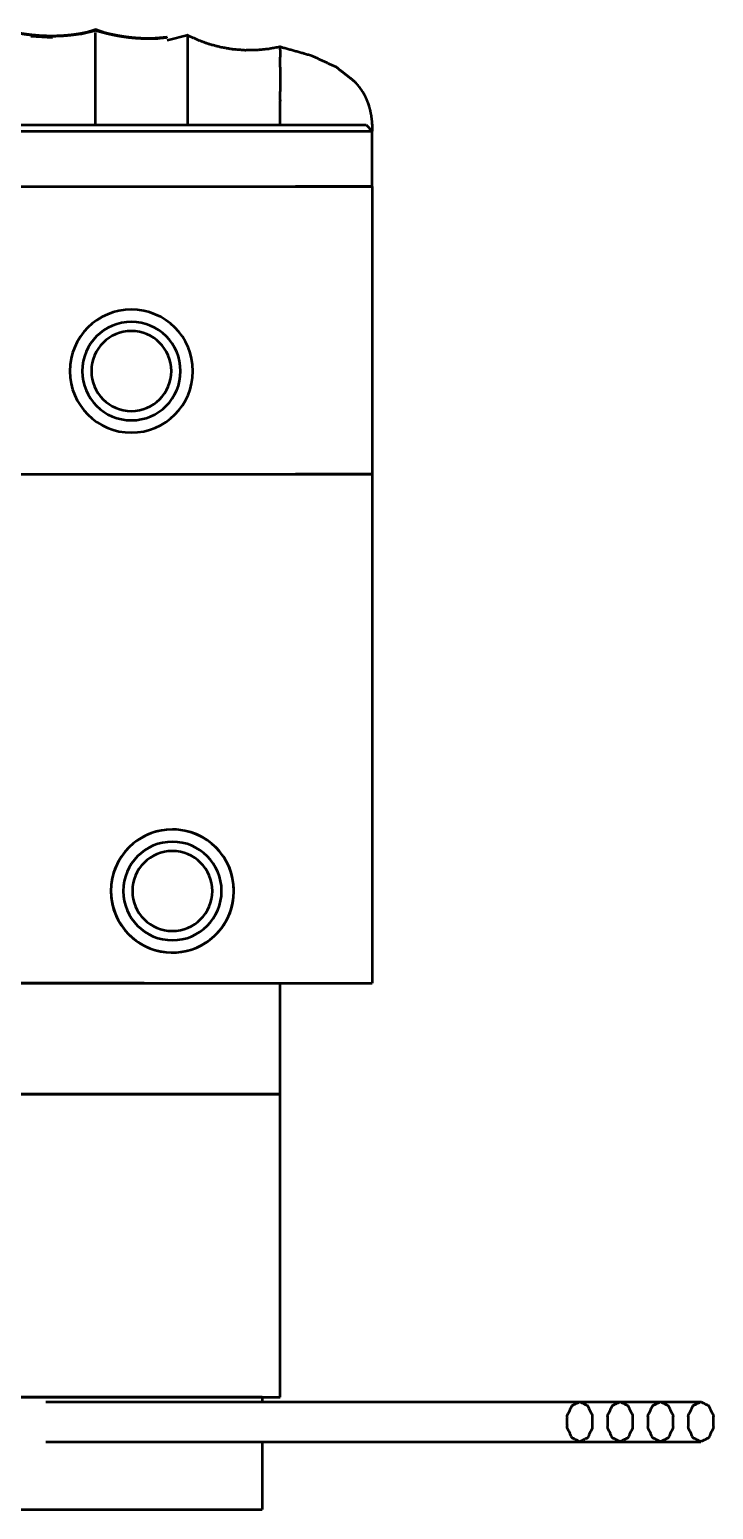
# Paper-space layout 'Layout1' of a CAD drawing. Header units: millimetres. Extents: x 37 to 380, y 30 to 264.
# Drawn here: x 164.83 to 187.06, y 124.45 to 172.55 of the extents above; entities that cross this region are included whole.
import ezdxf

# ---------------------------------------------------------------- set-up
doc = ezdxf.new("R2010")
doc.units = ezdxf.units.MM
doc.layers.add('170', color=7, linetype='Continuous', true_color=0xffffff)

psp = doc.layouts.get("Layout1")

# ---------------------------------------------------------------- linework, layer by layer
at = {"layer": '170', "color": 155, "linetype": 'Continuous', "lineweight": 50}
for p, q in [((164.871, 172.329), (165.566, 172.288)), ((166.482, 172.403), (166.97, 172.547)), ((167.337, 172.422), (166.97, 172.547)), ((168.999, 172.254), (168.999, 172.257)), ((169.043, 172.265), (169.263, 172.293)), ((169.987, 172.365), (169.301, 172.194)), ((139.47, 169.449), (173.47, 169.449)), ((175.77, 169.449), (175.97, 169.249)), ((175.972, 169.412), (175.966, 169.555)), ((139.47, 169.249), (173.47, 169.249)), ((175.97, 167.449), (175.97, 169.249)), ((139.47, 167.449), (173.47, 167.449)), ((139.47, 167.449), (173.47, 167.449)), ((175.97, 167.449), (175.97, 158.099)), ((160.999, 158.099), (173.47, 158.099)), ((161.019, 158.099), (173.47, 158.099)), ((175.97, 158.099), (175.97, 141.549)), ((139.47, 141.549), (173.47, 141.549)), ((172.97, 137.949), (172.97, 141.549)), ((172.97, 128.099), (172.97, 137.949)), ((165.359, 127.949), (182.717, 127.949)), ((166.671, 127.949), (184.03, 127.949)), ((167.983, 127.949), (185.342, 127.949)), ((169.295, 127.949), (186.654, 127.949)), ((172.388, 128.099), (172.388, 127.949)), ((165.359, 126.649), (182.717, 126.649)), ((172.388, 126.649), (172.388, 124.449)), ((182.722, 126.649), (184.03, 126.649)), ((184.034, 126.649), (185.342, 126.649)), ((185.346, 126.649), (186.654, 126.649))]:
    psp.add_line(p, q, dxfattribs=at)
at = {"layer": '170', "color": 155, "linetype": 'Continuous', "lineweight": 13}
for p, q in [((175.97, 167.449), (175.97, 158.099)), ((175.97, 158.099), (175.97, 141.549))]:
    psp.add_line(p, q, dxfattribs=at)
at = {"layer": '170', "color": 155, "linetype": 'Continuous', "lineweight": 50}
for centre, radius, start, end in [((168.136, 161.449), 2, 0, 180), ((168.136, 161.449), 2, 0, 180), ((168.136, 161.449), 1.6, 90, 180), ((168.136, 161.449), 1.3, 90, 180), ((168.136, 161.449), 1.6, 0, 90), ((168.136, 161.449), 1.3, 360, 90), ((168.136, 161.449), 2, 180, 0), ((168.136, 161.449), 2, 180, 0), ((168.136, 161.449), 1.6, 180, 270), ((168.136, 161.449), 1.3, 180, 270), ((168.136, 161.449), 1.6, 270, 0), ((168.136, 161.449), 1.3, 270, 360), ((169.47, 144.549), 2, 90, 328.0636), ((169.47, 144.549), 2, 0, 180), ((169.47, 144.549), 2, 328.0636, 90), ((169.47, 144.549), 1.6, 90, 180), ((169.47, 144.549), 1.3, 90, 180), ((169.47, 144.549), 1.6, 0, 90), ((169.47, 144.549), 1.3, 360, 90), ((169.47, 144.549), 2, 180, 0), ((169.47, 144.549), 1.6, 180, 270), ((169.47, 144.549), 1.3, 180, 270), ((169.47, 144.549), 1.6, 270, 0), ((169.47, 144.549), 1.3, 270, 360)]:
    psp.add_arc(centre, radius, start, end, dxfattribs=at)
for points, knots in [([(163.97, 172.544), (163.987, 172.539), (164.004, 172.535), (164.021, 172.531), (164.038, 172.526), (164.055, 172.522), (164.072, 172.518), (164.089, 172.514), (164.106, 172.51), (164.123, 172.506), (164.14, 172.502), (164.157, 172.498), (164.175, 172.494), (164.192, 172.49), (164.209, 172.486), (164.226, 172.483), (164.243, 172.479), (164.259, 172.475), (164.276, 172.472), (164.293, 172.468), (164.31, 172.465), (164.327, 172.461), (164.344, 172.458), (164.361, 172.454), (164.378, 172.451), (164.395, 172.448), (164.412, 172.445), (164.429, 172.442), (164.446, 172.439), (164.463, 172.435), (164.48, 172.432), (164.496, 172.43), (164.513, 172.427), (164.53, 172.424), (164.547, 172.421), (164.564, 172.418), (164.581, 172.416), (164.597, 172.413), (164.614, 172.41), (164.631, 172.408), (164.648, 172.405), (164.665, 172.403), (164.681, 172.4), (164.698, 172.398), (164.715, 172.396), (164.732, 172.393), (164.748, 172.391), (164.765, 172.389), (164.782, 172.387), (164.798, 172.385), (164.815, 172.383), (164.832, 172.381), (164.848, 172.379), (164.865, 172.377), (164.881, 172.375), (164.898, 172.373), (164.915, 172.371), (164.931, 172.37), (164.948, 172.368), (164.964, 172.366), (164.981, 172.365), (164.997, 172.363), (165.014, 172.362), (165.03, 172.36), (165.047, 172.359), (165.063, 172.358), (165.08, 172.356), (165.096, 172.355), (165.113, 172.354), (165.129, 172.353), (165.145, 172.352), (165.162, 172.35), (165.178, 172.349), (165.194, 172.348), (165.211, 172.348), (165.227, 172.347), (165.243, 172.346), (165.259, 172.345), (165.276, 172.344), (165.292, 172.344), (165.308, 172.343), (165.324, 172.342), (165.34, 172.342), (165.357, 172.341), (165.373, 172.341), (165.389, 172.34), (165.405, 172.34), (165.421, 172.339), (165.437, 172.339), (165.453, 172.339), (165.469, 172.339), (165.485, 172.338), (165.501, 172.338), (165.517, 172.338), (165.533, 172.338), (165.549, 172.338), (165.565, 172.338), (165.581, 172.338), (165.596, 172.338), (165.612, 172.338), (165.628, 172.339), (165.644, 172.339), (165.66, 172.339), (165.675, 172.339), (165.691, 172.34), (165.707, 172.34), (165.722, 172.341), (165.738, 172.341), (165.754, 172.342), (165.769, 172.342), (165.785, 172.343), (165.8, 172.344), (165.816, 172.344), (165.832, 172.345), (165.847, 172.346), (165.862, 172.347), (165.878, 172.347), (165.893, 172.348), (165.909, 172.349), (165.924, 172.35), (165.939, 172.351), (165.955, 172.352), (165.97, 172.354), (165.985, 172.355), (166, 172.356), (166.016, 172.357), (166.031, 172.358), (166.046, 172.36), (166.061, 172.361), (166.076, 172.362), (166.091, 172.364), (166.106, 172.365), (166.121, 172.367), (166.136, 172.368), (166.151, 172.37), (166.166, 172.372), (166.181, 172.373), (166.196, 172.375), (166.211, 172.377), (166.226, 172.378), (166.24, 172.38), (166.255, 172.382), (166.27, 172.384), (166.285, 172.386), (166.299, 172.388), (166.314, 172.39), (166.329, 172.392), (166.343, 172.394), (166.358, 172.396), (166.372, 172.398), (166.387, 172.401), (166.401, 172.403), (166.416, 172.405), (166.43, 172.407), (166.445, 172.41), (166.459, 172.412), (166.473, 172.415), (166.488, 172.417), (166.502, 172.42), (166.516, 172.422), (166.53, 172.425), (166.545, 172.427), (166.559, 172.43), (166.573, 172.433), (166.587, 172.435), (166.601, 172.438), (166.615, 172.441), (166.629, 172.444), (166.643, 172.447), (166.657, 172.45), (166.671, 172.453), (166.685, 172.456), (166.699, 172.459), (166.713, 172.462), (166.726, 172.465), (166.74, 172.468), (166.754, 172.471), (166.768, 172.474), (166.781, 172.477), (166.795, 172.481), (166.809, 172.484), (166.822, 172.487), (166.836, 172.491), (166.849, 172.494), (166.863, 172.498), (166.876, 172.501), (166.89, 172.505), (166.903, 172.508), (166.917, 172.512), (166.93, 172.515), (166.943, 172.519), (166.957, 172.523), (166.97, 172.526)], [0, 0, 0.00582, 0.011635, 0.017444, 0.023246, 0.029041, 0.034835, 0.040618, 0.046394, 0.052165, 0.057933, 0.063691, 0.069444, 0.075191, 0.080934, 0.086667, 0.0924, 0.098122, 0.103842, 0.109554, 0.115259, 0.120959, 0.126654, 0.13234, 0.138026, 0.143703, 0.149373, 0.155037, 0.160698, 0.166353, 0.172001, 0.177644, 0.18328, 0.18891, 0.194534, 0.200156, 0.205768, 0.211374, 0.216975, 0.222574, 0.228163, 0.233746, 0.239324, 0.244897, 0.250463, 0.256025, 0.261581, 0.267131, 0.272673, 0.278209, 0.283741, 0.289266, 0.294787, 0.300299, 0.305806, 0.311308, 0.316805, 0.322294, 0.327778, 0.333253, 0.338724, 0.344189, 0.34965, 0.355099, 0.360548, 0.365988, 0.37142, 0.376851, 0.382271, 0.387686, 0.393093, 0.398496, 0.403891, 0.409282, 0.414666, 0.420041, 0.425412, 0.430776, 0.436133, 0.441485, 0.44683, 0.452167, 0.457497, 0.462824, 0.468139, 0.473451, 0.478755, 0.484053, 0.489343, 0.494629, 0.499905, 0.505178, 0.51044, 0.515695, 0.520947, 0.526189, 0.531427, 0.536654, 0.541876, 0.547094, 0.552301, 0.557503, 0.562697, 0.567882, 0.573064, 0.578235, 0.583401, 0.588559, 0.593712, 0.598855, 0.603991, 0.609122, 0.614242, 0.61936, 0.624465, 0.629568, 0.63466, 0.639747, 0.644825, 0.649896, 0.654958, 0.660014, 0.665065, 0.670106, 0.675138, 0.680164, 0.685185, 0.690196, 0.695199, 0.700196, 0.705184, 0.710166, 0.71514, 0.720108, 0.725067, 0.730018, 0.734959, 0.739896, 0.744827, 0.749746, 0.75466, 0.759565, 0.764466, 0.769357, 0.774241, 0.779115, 0.783982, 0.788843, 0.793696, 0.798541, 0.803381, 0.808213, 0.813033, 0.817849, 0.822659, 0.827458, 0.832253, 0.837036, 0.841815, 0.846585, 0.851348, 0.856107, 0.860853, 0.865596, 0.870327, 0.875054, 0.879774, 0.884485, 0.88919, 0.89389, 0.898579, 0.903264, 0.907938, 0.912608, 0.917267, 0.921922, 0.92657, 0.93121, 0.935844, 0.94047, 0.945092, 0.949703, 0.954308, 0.958909, 0.963499, 0.968086, 0.972665, 0.977239, 0.981801, 0.986364, 0.990915, 0.995458, 1, 1]), ([(166.97, 172.526), (166.956, 172.523), (166.942, 172.519), (166.929, 172.515), (166.915, 172.511), (166.901, 172.507), (166.887, 172.504), (166.873, 172.5), (166.859, 172.497), (166.845, 172.493), (166.832, 172.49), (166.818, 172.486), (166.804, 172.483), (166.79, 172.479), (166.776, 172.476), (166.762, 172.473), (166.747, 172.469), (166.733, 172.466), (166.719, 172.463), (166.705, 172.46), (166.691, 172.457), (166.677, 172.454), (166.663, 172.451), (166.648, 172.448), (166.634, 172.445), (166.62, 172.442), (166.606, 172.439), (166.591, 172.436), (166.577, 172.433), (166.563, 172.431), (166.549, 172.428), (166.534, 172.425), (166.52, 172.423), (166.505, 172.42), (166.491, 172.417), (166.477, 172.415), (166.462, 172.412), (166.448, 172.41), (166.433, 172.408), (166.419, 172.405), (166.404, 172.403), (166.39, 172.401), (166.375, 172.398), (166.361, 172.396), (166.346, 172.394), (166.332, 172.392), (166.317, 172.39), (166.302, 172.388), (166.288, 172.386), (166.273, 172.384), (166.259, 172.382), (166.244, 172.38), (166.229, 172.378), (166.215, 172.376), (166.2, 172.375), (166.185, 172.373), (166.17, 172.371), (166.156, 172.37), (166.141, 172.368), (166.126, 172.367), (166.111, 172.365), (166.097, 172.364), (166.082, 172.362), (166.067, 172.361), (166.052, 172.359), (166.037, 172.358), (166.022, 172.357), (166.007, 172.355), (165.993, 172.354), (165.978, 172.353), (165.963, 172.352), (165.948, 172.351), (165.933, 172.35), (165.918, 172.349), (165.903, 172.348), (165.888, 172.347), (165.873, 172.346), (165.858, 172.345), (165.843, 172.344), (165.828, 172.344), (165.813, 172.343), (165.701, 172.339), (165.587, 172.337), (165.473, 172.337), (165.359, 172.34), (165.244, 172.344), (165.129, 172.351), (165.014, 172.361), (164.898, 172.372), (164.865, 172.376), (164.832, 172.38), (164.799, 172.384), (164.766, 172.388), (164.733, 172.392), (164.7, 172.397), (164.667, 172.402), (164.633, 172.407), (164.6, 172.412), (164.567, 172.417), (164.534, 172.423), (164.501, 172.428), (164.468, 172.434), (164.434, 172.44), (164.401, 172.446), (164.368, 172.453), (164.335, 172.459), (164.302, 172.466), (164.268, 172.473), (164.235, 172.48), (164.202, 172.488), (164.169, 172.495), (164.136, 172.503), (164.102, 172.511), (164.069, 172.519), (164.036, 172.527), (164.003, 172.535), (163.97, 172.544)], [0, 0, 0.004704, 0.009414, 0.014125, 0.018841, 0.023561, 0.028284, 0.03301, 0.03774, 0.042473, 0.047209, 0.051949, 0.056696, 0.061439, 0.066193, 0.070943, 0.075701, 0.080459, 0.085224, 0.08999, 0.094763, 0.099535, 0.104313, 0.109091, 0.113879, 0.118661, 0.123455, 0.128246, 0.133043, 0.137842, 0.142649, 0.147453, 0.152265, 0.157075, 0.161896, 0.166711, 0.171537, 0.176361, 0.181192, 0.186023, 0.190861, 0.195696, 0.20054, 0.205382, 0.210232, 0.21508, 0.219937, 0.224795, 0.229658, 0.234519, 0.239385, 0.244253, 0.24913, 0.254005, 0.258885, 0.263763, 0.268651, 0.273536, 0.278431, 0.283324, 0.288222, 0.293119, 0.298025, 0.30293, 0.30784, 0.31275, 0.317668, 0.322582, 0.327505, 0.332426, 0.337354, 0.342284, 0.347216, 0.352151, 0.357089, 0.362029, 0.366975, 0.371917, 0.376869, 0.381819, 0.386776, 0.423867, 0.461344, 0.498753, 0.536526, 0.574247, 0.612305, 0.650322, 0.688647, 0.699601, 0.710575, 0.721553, 0.732552, 0.743555, 0.754576, 0.765602, 0.776651, 0.787702, 0.798773, 0.809846, 0.820942, 0.832039, 0.843157, 0.854282, 0.865422, 0.87657, 0.887736, 0.898905, 0.910092, 0.921289, 0.9325, 0.943717, 0.954954, 0.966195, 0.977455, 0.988721, 1, 1]), ([(166.325, 172.391), (166.352, 172.395), (166.367, 172.397), (166.382, 172.4), (166.397, 172.402), (166.412, 172.404), (166.427, 172.407), (166.442, 172.409), (166.457, 172.412), (166.472, 172.415), (166.487, 172.417), (166.502, 172.42), (166.517, 172.423), (166.532, 172.426), (166.547, 172.428), (166.562, 172.431), (166.577, 172.434), (166.592, 172.437), (166.607, 172.44), (166.622, 172.443), (166.636, 172.446), (166.651, 172.45), (166.666, 172.453), (166.681, 172.456), (166.695, 172.459), (166.71, 172.463), (166.725, 172.466), (166.739, 172.469), (166.754, 172.473), (166.768, 172.476), (166.783, 172.48), (166.797, 172.484), (166.812, 172.487), (166.826, 172.491), (166.841, 172.495), (166.855, 172.498), (166.87, 172.502), (166.884, 172.506), (166.898, 172.51), (166.913, 172.514), (166.927, 172.518), (166.941, 172.522), (166.956, 172.526), (166.97, 172.53)], [0, 0, 0.04054, 0.063784, 0.086976, 0.110193, 0.133361, 0.156539, 0.179665, 0.202805, 0.225891, 0.248993, 0.272057, 0.295117, 0.318129, 0.341169, 0.364144, 0.387133, 0.410071, 0.433027, 0.455931, 0.478847, 0.501704, 0.524589, 0.54741, 0.570249, 0.59304, 0.61583, 0.638573, 0.661334, 0.68403, 0.706744, 0.729416, 0.752099, 0.774726, 0.797353, 0.819935, 0.842536, 0.865075, 0.887637, 0.910137, 0.932653, 0.955115, 0.977568, 1, 1]), ([(166.545, 172.419), (166.573, 172.427), (166.589, 172.43), (166.604, 172.434), (166.62, 172.439), (166.635, 172.443), (166.651, 172.447), (166.666, 172.451), (166.682, 172.455), (166.697, 172.46), (166.712, 172.464), (166.728, 172.469), (166.743, 172.473), (166.758, 172.478), (166.774, 172.482), (166.789, 172.487), (166.804, 172.492), (166.819, 172.496), (166.834, 172.501), (166.85, 172.506), (166.865, 172.511), (166.88, 172.516), (166.895, 172.521), (166.91, 172.526), (166.925, 172.531), (166.94, 172.536), (166.955, 172.541), (166.97, 172.547)], [0, 0, 0.065452, 0.10165, 0.137853, 0.173996, 0.210146, 0.246236, 0.282334, 0.318402, 0.354473, 0.390492, 0.426492, 0.462487, 0.498469, 0.53439, 0.570328, 0.606227, 0.642123, 0.677987, 0.713835, 0.74966, 0.785491, 0.82127, 0.85705, 0.892807, 0.928552, 0.96429, 1, 1]), ([(166.55, 172.42), (166.548, 172.42), (166.545, 172.42)], [0, 0, 0.498933, 1, 1]), ([(166.97, 172.547), (166.955, 172.542), (166.941, 172.537), (166.926, 172.531), (166.911, 172.526), (166.897, 172.521), (166.882, 172.517), (166.867, 172.512), (166.852, 172.507), (166.837, 172.502), (166.823, 172.497), (166.808, 172.493), (166.793, 172.488), (166.778, 172.483), (166.763, 172.479), (166.748, 172.474), (166.733, 172.47), (166.718, 172.465), (166.703, 172.461), (166.688, 172.457), (166.673, 172.453), (166.658, 172.448), (166.643, 172.444), (166.628, 172.44), (166.613, 172.436), (166.597, 172.432), (166.582, 172.428), (166.567, 172.424), (166.552, 172.421), (166.551, 172.42)], [0, 0, 0.035406, 0.070788, 0.10622, 0.141651, 0.177119, 0.212571, 0.248083, 0.283581, 0.319132, 0.354676, 0.390245, 0.425808, 0.461427, 0.497063, 0.532703, 0.568361, 0.604077, 0.639759, 0.6755, 0.711254, 0.747044, 0.782833, 0.818658, 0.854493, 0.890371, 0.926243, 0.962177, 0.998099, 1, 1]), ([(166.558, 172.421), (166.557, 172.421), (166.556, 172.421)], [0, 0, 0.497758, 1, 1]), ([(166.97, 172.547), (167.109, 172.495), (167.25, 172.448), (167.34, 172.421)], [0, 0, 0.379961, 0.759488, 1, 1]), ([(166.97, 172.53), (166.995, 172.522), (167.007, 172.518), (167.02, 172.515), (167.032, 172.511), (167.045, 172.507), (167.057, 172.503), (167.069, 172.5), (167.082, 172.496), (167.094, 172.492), (167.107, 172.489), (167.119, 172.485), (167.123, 172.484)], [0, 0, 0.162635, 0.244008, 0.325183, 0.406523, 0.487604, 0.568894, 0.649925, 0.731124, 0.812126, 0.893215, 0.974127, 1, 1]), ([(169.281, 172.296), (169.278, 172.296), (169.271, 172.295), (169.268, 172.295), (169.265, 172.295), (169.262, 172.294), (169.258, 172.294), (169.255, 172.293), (169.248, 172.293), (169.24, 172.292), (169.236, 172.292), (169.232, 172.291), (169.228, 172.291), (169.22, 172.29), (169.212, 172.289), (169.208, 172.289), (169.199, 172.288), (169.194, 172.287), (169.185, 172.286), (169.176, 172.286), (169.171, 172.285), (169.161, 172.284), (169.156, 172.284), (169.146, 172.283), (169.141, 172.282), (169.13, 172.281), (169.125, 172.281), (169.114, 172.28), (169.108, 172.279), (169.097, 172.278), (169.085, 172.277), (169.073, 172.276), (169.067, 172.276), (169.061, 172.275), (169.049, 172.274), (169.036, 172.273), (169.029, 172.273), (169.016, 172.271), (169.01, 172.271), (168.996, 172.27), (168.983, 172.269), (168.969, 172.267), (168.951, 172.266), (168.933, 172.265), (168.915, 172.264), (168.896, 172.263), (168.877, 172.262), (168.857, 172.261), (168.838, 172.26), (168.817, 172.259), (168.797, 172.259), (168.776, 172.258), (168.755, 172.258), (168.734, 172.258), (168.712, 172.258), (168.69, 172.258), (168.668, 172.258), (168.645, 172.258), (168.622, 172.258), (168.599, 172.259), (168.575, 172.259), (168.551, 172.26), (168.527, 172.261), (168.502, 172.261), (168.477, 172.262), (168.452, 172.263), (168.431, 172.264), (168.409, 172.265), (168.388, 172.267), (168.366, 172.268), (168.344, 172.269), (168.322, 172.271), (168.299, 172.272), (168.277, 172.274), (168.255, 172.276), (168.232, 172.278), (168.209, 172.28), (168.186, 172.282), (168.163, 172.284), (168.14, 172.287), (168.117, 172.289), (168.094, 172.292), (168.071, 172.295), (168.047, 172.297), (168.024, 172.3), (168, 172.303), (167.976, 172.306), (167.952, 172.31), (167.929, 172.313), (167.905, 172.316), (167.881, 172.32), (167.857, 172.324), (167.832, 172.327), (167.808, 172.331), (167.784, 172.335), (167.76, 172.339), (167.735, 172.344), (167.711, 172.348), (167.687, 172.352), (167.662, 172.357), (167.637, 172.361), (167.613, 172.366), (167.588, 172.371), (167.564, 172.376), (167.539, 172.381), (167.514, 172.386), (167.49, 172.391), (167.465, 172.397), (167.44, 172.402), (167.415, 172.408), (167.391, 172.413), (167.366, 172.419), (167.341, 172.425), (167.316, 172.431), (167.291, 172.437), (167.267, 172.443), (167.242, 172.45), (167.217, 172.456), (167.192, 172.463), (167.167, 172.469), (167.143, 172.476), (167.118, 172.483), (167.093, 172.49), (167.069, 172.497), (167.044, 172.504), (167.019, 172.511), (166.995, 172.519), (166.97, 172.526)], [0, 0, 0.001303, 0.003976, 0.005363, 0.006772, 0.008212, 0.009683, 0.011181, 0.01426, 0.017454, 0.019093, 0.020763, 0.02246, 0.025941, 0.029533, 0.031371, 0.035135, 0.037061, 0.040994, 0.045041, 0.047109, 0.051324, 0.053476, 0.057859, 0.060095, 0.064651, 0.066971, 0.071695, 0.074099, 0.078991, 0.083993, 0.089107, 0.091709, 0.094335, 0.099673, 0.105123, 0.107889, 0.113507, 0.116357, 0.122138, 0.12803, 0.134033, 0.141592, 0.149313, 0.15717, 0.165189, 0.173341, 0.181655, 0.190095, 0.198697, 0.207425, 0.216312, 0.225321, 0.234484, 0.243775, 0.253216, 0.262776, 0.272492, 0.282322, 0.292304, 0.302397, 0.312641, 0.322997, 0.3335, 0.344106, 0.354864, 0.36401, 0.373259, 0.382533, 0.391907, 0.401306, 0.410804, 0.420319, 0.429935, 0.439562, 0.449286, 0.459023, 0.468852, 0.47869, 0.48862, 0.498555, 0.508579, 0.518607, 0.528725, 0.538839, 0.549042, 0.559237, 0.569518, 0.579796, 0.590151, 0.600498, 0.610928, 0.621346, 0.631837, 0.642322, 0.652877, 0.663415, 0.674028, 0.684627, 0.695291, 0.705941, 0.716657, 0.72735, 0.73811, 0.748847, 0.75965, 0.770423, 0.781264, 0.792073, 0.802946, 0.813787, 0.82469, 0.835557, 0.846484, 0.857377, 0.868331, 0.879242, 0.890215, 0.901144, 0.912126, 0.923071, 0.934069, 0.945026, 0.956036, 0.966995, 0.978011, 0.988987, 1, 1]), ([(166.97, 172.526), (166.996, 172.518), (167.01, 172.514), (167.023, 172.51), (167.036, 172.506), (167.049, 172.502), (167.063, 172.499), (167.076, 172.495), (167.089, 172.491), (167.102, 172.487), (167.115, 172.484), (167.128, 172.48), (167.141, 172.476), (167.154, 172.473), (167.167, 172.469), (167.18, 172.466), (167.193, 172.462), (167.206, 172.459), (167.218, 172.455), (167.231, 172.452), (167.257, 172.445), (167.282, 172.439), (167.295, 172.436), (167.307, 172.433), (167.32, 172.429), (167.345, 172.423), (167.357, 172.42), (167.37, 172.417), (167.382, 172.414), (167.395, 172.412), (167.407, 172.409), (167.419, 172.406), (167.432, 172.403), (167.444, 172.4), (167.456, 172.398), (167.468, 172.395), (167.481, 172.392), (167.493, 172.389), (167.505, 172.387), (167.517, 172.384), (167.529, 172.382), (167.541, 172.379), (167.553, 172.377), (167.577, 172.372), (167.589, 172.37), (167.601, 172.367), (167.612, 172.365), (167.624, 172.363), (167.636, 172.36), (167.648, 172.358), (167.659, 172.356), (167.671, 172.354), (167.682, 172.352), (167.694, 172.349), (167.717, 172.345), (167.729, 172.343), (167.74, 172.341), (167.751, 172.339), (167.763, 172.337), (167.774, 172.335), (167.785, 172.334), (167.797, 172.332), (167.808, 172.33), (167.819, 172.328), (167.83, 172.326), (167.842, 172.325), (167.853, 172.323), (167.864, 172.321), (167.875, 172.32), (167.886, 172.318), (167.897, 172.316), (167.908, 172.315), (167.919, 172.313), (167.929, 172.312), (167.94, 172.31), (167.951, 172.309), (167.962, 172.307), (167.972, 172.306), (167.983, 172.304), (167.994, 172.303), (168.004, 172.302), (168.015, 172.3), (168.026, 172.299), (168.036, 172.298), (168.046, 172.296), (168.057, 172.295), (168.067, 172.294), (168.078, 172.293), (168.088, 172.292), (168.098, 172.291), (168.119, 172.288), (168.129, 172.287), (168.139, 172.286), (168.149, 172.285), (168.159, 172.284), (168.169, 172.283), (168.189, 172.281), (168.199, 172.28), (168.209, 172.28), (168.219, 172.279), (168.229, 172.278), (168.248, 172.276), (168.258, 172.275), (168.268, 172.275), (168.277, 172.274), (168.296, 172.272), (168.306, 172.272), (168.325, 172.27), (168.334, 172.27), (168.343, 172.269), (168.353, 172.269), (168.371, 172.268), (168.39, 172.266), (168.399, 172.266), (168.417, 172.265), (168.426, 172.265), (168.435, 172.264), (168.444, 172.264), (168.453, 172.263), (168.528, 172.261), (168.6, 172.259), (168.669, 172.259), (168.735, 172.259), (168.798, 172.26), (168.858, 172.262), (168.915, 172.264), (168.968, 172.267), (168.981, 172.268), (168.994, 172.269), (169.006, 172.27), (169.019, 172.271), (169.031, 172.272), (169.042, 172.273), (169.054, 172.273), (169.065, 172.274), (169.076, 172.275), (169.087, 172.276), (169.098, 172.277), (169.108, 172.278), (169.119, 172.279), (169.129, 172.28), (169.138, 172.281), (169.148, 172.282), (169.157, 172.283), (169.166, 172.284), (169.175, 172.285), (169.184, 172.285), (169.2, 172.287), (169.208, 172.288), (169.223, 172.29), (169.231, 172.291), (169.244, 172.292), (169.251, 172.293), (169.264, 172.294), (169.275, 172.296), (169.281, 172.296)], [0, 0, 0.011921, 0.017858, 0.023774, 0.029676, 0.035562, 0.041429, 0.04728, 0.053117, 0.058934, 0.064736, 0.070522, 0.076287, 0.082042, 0.087772, 0.093494, 0.099195, 0.104879, 0.11055, 0.1162, 0.127454, 0.138646, 0.144212, 0.149767, 0.155305, 0.166332, 0.171817, 0.177289, 0.182745, 0.188185, 0.193604, 0.199013, 0.204404, 0.209775, 0.215135, 0.220473, 0.225797, 0.231109, 0.2364, 0.241675, 0.246935, 0.252175, 0.257403, 0.267808, 0.272985, 0.278146, 0.283292, 0.288423, 0.293533, 0.298628, 0.303712, 0.308771, 0.313821, 0.31885, 0.328862, 0.333846, 0.338814, 0.343763, 0.348692, 0.35361, 0.358509, 0.363393, 0.368263, 0.373112, 0.377947, 0.382767, 0.387568, 0.392354, 0.39712, 0.401876, 0.406609, 0.411331, 0.416035, 0.420723, 0.425392, 0.430047, 0.434683, 0.439305, 0.443912, 0.448499, 0.453068, 0.457623, 0.462163, 0.466684, 0.471191, 0.475679, 0.480153, 0.484608, 0.489049, 0.493476, 0.502268, 0.506643, 0.510999, 0.515342, 0.519666, 0.523971, 0.532539, 0.536794, 0.541038, 0.54526, 0.549468, 0.557833, 0.561994, 0.566133, 0.570258, 0.578458, 0.582532, 0.590631, 0.59466, 0.598667, 0.602659, 0.61059, 0.618457, 0.622368, 0.630131, 0.633992, 0.637831, 0.64166, 0.645467, 0.677572, 0.708321, 0.737865, 0.766023, 0.792992, 0.818559, 0.842958, 0.865937, 0.87147, 0.87691, 0.88225, 0.887493, 0.89264, 0.897694, 0.902648, 0.907505, 0.912265, 0.916934, 0.921501, 0.925976, 0.93035, 0.934631, 0.938811, 0.942899, 0.94689, 0.950784, 0.954581, 0.958285, 0.965398, 0.96881, 0.975349, 0.978474, 0.984432, 0.987265, 0.992656, 0.997629, 1, 1]), ([(166.97, 169.449), (166.97, 169.748), (166.97, 169.896), (166.97, 170.182), (166.97, 170.449), (166.97, 170.69), (166.97, 170.904), (166.97, 171.089), (166.97, 171.248), (166.97, 171.386), (166.97, 171.505), (166.97, 171.609), (166.97, 171.699), (166.97, 171.815), (166.97, 171.939), (166.97, 172.037), (166.97, 172.116), (166.97, 172.18), (166.97, 172.232), (166.97, 172.292), (166.97, 172.349), (166.97, 172.386), (166.97, 172.411), (166.97, 172.42), (166.97, 172.432), (166.97, 172.44), (166.97, 172.444), (166.97, 172.447), (166.97, 172.448)], [0, 0, 0.099827, 0.149029, 0.244345, 0.333353, 0.413941, 0.48506, 0.546815, 0.600057, 0.645953, 0.685666, 0.720199, 0.750368, 0.788895, 0.830356, 0.863186, 0.889474, 0.910727, 0.928019, 0.948185, 0.96707, 0.979575, 0.987757, 0.99069, 0.994875, 0.997418, 0.998852, 0.99991, 1, 1]), ([(167.388, 172.407), (167.379, 172.41), (167.36, 172.415), (167.341, 172.42), (167.323, 172.426), (167.304, 172.431), (167.302, 172.432)], [0, 0, 0.105925, 0.32147, 0.537047, 0.753359, 0.969601, 1, 1]), ([(167.704, 172.348), (167.664, 172.355), (167.635, 172.36)], [0, 0, 0.585726, 1, 1]), ([(167.638, 172.36), (167.64, 172.36), (167.652, 172.357), (167.664, 172.355), (167.676, 172.352), (167.701, 172.348), (167.713, 172.346), (167.725, 172.343), (167.737, 172.341), (167.749, 172.339), (167.761, 172.337), (167.768, 172.336)], [0, 0, 0.013272, 0.107123, 0.200607, 0.294139, 0.480535, 0.573323, 0.666237, 0.758648, 0.851171, 0.943269, 1, 1]), ([(168.898, 172.258), (168.92, 172.259), (168.934, 172.259), (168.948, 172.26), (168.962, 172.261), (168.969, 172.261), (168.975, 172.261), (168.988, 172.262), (168.995, 172.262)], [0, 0, 0.222358, 0.369682, 0.515511, 0.658788, 0.728714, 0.798966, 0.934127, 1, 1]), ([(169.3, 172.299), (169.285, 172.296), (169.269, 172.294), (169.253, 172.292), (169.237, 172.289), (169.221, 172.287), (169.205, 172.285), (169.189, 172.282), (169.173, 172.28), (169.157, 172.278), (169.141, 172.276), (169.125, 172.274), (169.109, 172.272), (169.089, 172.27)], [0, 0, 0.074668, 0.149354, 0.224337, 0.299271, 0.374567, 0.449822, 0.525427, 0.601, 0.676877, 0.752766, 0.828913, 0.905127, 1, 1]), ([(169.281, 172.296), (169.291, 172.298), (169.3, 172.299)], [0, 0, 0.499874, 1, 1]), ([(172.989, 171.989), (172.604, 171.916), (172.217, 171.877), (171.827, 171.873), (171.437, 171.904), (171.051, 171.97), (170.674, 172.069), (170.308, 172.202), (169.953, 172.367)], [0, 0, 0.125402, 0.24995, 0.374842, 0.50001, 0.625269, 0.750249, 0.874701, 1, 1]), ([(169.97, 169.449), (169.97, 169.711), (169.97, 169.84), (169.97, 170.091), (169.97, 170.325), (169.97, 170.54), (169.97, 170.638), (169.97, 170.819), (169.97, 170.901), (169.97, 171.049), (169.97, 171.179), (169.97, 171.294), (169.97, 171.346), (169.97, 171.526), (169.97, 171.67), (169.97, 171.786), (169.97, 171.836), (169.97, 171.923), (169.97, 171.961), (169.97, 172.027), (169.97, 172.056), (169.97, 172.13), (169.97, 172.203), (169.97, 172.232), (169.97, 172.278), (169.97, 172.311), (169.97, 172.349), (169.97, 172.357), (169.97, 172.359), (169.97, 172.359), (169.97, 172.359), (169.97, 172.359)], [0, 0, 0.090083, 0.13442, 0.220367, 0.30097, 0.374607, 0.408526, 0.470482, 0.498621, 0.549657, 0.594428, 0.633804, 0.651717, 0.713523, 0.76282, 0.802801, 0.82, 0.849854, 0.862839, 0.885598, 0.895579, 0.920906, 0.946243, 0.956167, 0.971897, 0.983287, 0.996247, 0.99886, 0.999787, 0.999865, 0.999996, 1, 1]), ([(172.97, 171.985), (172.97, 171.985), (172.97, 171.985), (172.97, 171.985), (172.97, 171.985), (172.97, 171.986), (172.97, 171.986), (172.97, 171.986), (172.97, 171.987), (172.969, 171.987), (172.969, 171.988), (172.969, 171.989), (172.969, 171.989), (172.969, 171.99), (172.969, 171.991), (172.97, 171.992), (172.97, 171.992), (172.97, 171.993), (172.97, 171.993), (172.97, 171.994), (172.97, 171.994), (172.971, 171.994), (172.971, 171.993), (172.971, 171.992), (172.97, 171.991), (172.97, 171.99), (172.969, 171.988), (172.969, 171.986), (172.968, 171.984), (172.967, 171.981), (172.967, 171.978), (172.966, 171.974), (172.966, 171.97), (172.965, 171.965), (172.965, 171.958), (172.965, 171.95), (172.966, 171.942), (172.966, 171.927), (172.969, 171.888), (172.97, 171.864), (172.971, 171.838), (172.971, 171.809), (172.971, 171.79), (172.971, 171.768), (172.97, 171.723), (172.97, 171.699), (172.97, 171.673), (172.969, 171.646), (172.969, 171.617), (172.969, 171.583), (172.969, 171.507), (172.969, 171.466), (172.969, 171.378), (172.969, 171.33), (172.97, 171.227), (172.97, 171.17), (172.97, 171.112), (172.97, 171.016), (172.97, 170.946), (172.97, 170.91), (172.97, 170.834), (172.97, 170.795), (172.97, 170.713), (172.97, 170.656), (172.97, 170.629), (172.97, 170.615), (172.97, 170.588), (172.97, 170.561), (172.969, 170.534), (172.969, 170.507), (172.969, 170.48), (172.969, 170.453), (172.969, 170.426), (172.968, 170.412), (172.968, 170.386), (172.968, 170.372), (172.968, 170.359), (172.969, 170.332), (172.969, 170.318), (172.969, 170.305), (172.969, 170.292), (172.969, 170.279), (172.969, 170.265), (172.97, 170.252), (172.97, 170.239)], [0, 0, 0.000033, 0.000072, 0.000139, 0.000239, 0.000374, 0.000539, 0.000756, 0.001022, 0.001348, 0.00172, 0.002149, 0.002606, 0.003045, 0.003492, 0.003892, 0.00428, 0.004595, 0.00486, 0.005028, 0.005135, 0.005275, 0.00553, 0.005954, 0.006598, 0.007439, 0.008491, 0.009733, 0.011171, 0.012784, 0.014592, 0.01657, 0.01875, 0.022106, 0.025872, 0.030059, 0.034681, 0.043645, 0.065693, 0.078923, 0.093691, 0.110176, 0.121325, 0.133241, 0.158919, 0.17271, 0.187413, 0.202679, 0.218946, 0.238468, 0.281195, 0.304576, 0.354717, 0.381506, 0.440066, 0.472084, 0.504939, 0.559342, 0.599048, 0.619859, 0.662832, 0.685019, 0.731482, 0.763418, 0.778794, 0.786524, 0.801901, 0.817272, 0.832631, 0.847985, 0.863315, 0.878633, 0.893922, 0.901517, 0.91677, 0.924423, 0.931983, 0.947166, 0.954784, 0.962309, 0.969904, 0.9774, 0.984978, 0.992468, 1, 1]), ([(175.401, 170.854), (174.806, 171.322), (173.996, 171.696), (172.97, 171.985)], [0, 0, 0.27878, 0.607297, 1, 1]), ([(175.52, 170.718), (175.493, 170.751), (175.447, 170.804), (175.4, 170.855)], [0, 0, 0.233465, 0.620353, 1, 1]), ([(175.752, 170.365), (175.68, 170.493), (175.633, 170.566), (175.589, 170.628), (175.527, 170.709)], [0, 0, 0.357868, 0.56693, 0.753158, 1, 1]), ([(175.964, 169.463), (175.964, 169.528), (175.961, 169.594), (175.942, 169.752), (175.908, 169.919), (175.89, 169.988), (175.87, 170.059), (175.86, 170.091), (175.849, 170.123), (175.839, 170.153), (175.828, 170.183), (175.817, 170.211), (175.806, 170.238), (175.796, 170.264), (175.785, 170.288), (175.775, 170.312), (175.765, 170.334), (175.755, 170.356), (175.746, 170.374), (175.727, 170.413), (175.713, 170.44), (175.698, 170.467), (175.687, 170.485), (175.677, 170.501), (175.67, 170.512), (175.664, 170.52), (175.66, 170.525), (175.657, 170.528)], [0, 0, 0.057861, 0.116731, 0.258367, 0.410191, 0.47356, 0.539776, 0.569475, 0.599653, 0.627861, 0.65598, 0.682717, 0.70853, 0.733719, 0.75709, 0.780495, 0.80144, 0.822724, 0.841343, 0.87931, 0.906938, 0.933909, 0.952872, 0.969822, 0.98157, 0.990758, 0.996297, 1, 1]), ([(172.97, 169.449), (172.97, 170.222), (172.97, 170.239)], [0, 0, 0.979551, 1, 1]), ([(173.47, 169.449), (174.181, 169.449), (175.331, 169.449), (175.77, 169.449)], [0, 0, 0.309017, 0.809012, 1, 1]), ([(175.97, 169.449), (175.969, 169.449), (175.969, 169.449), (175.97, 169.449), (175.97, 169.449), (175.971, 169.449)], [0, 0, 0.16665, 0.246106, 0.428628, 0.61115, 1, 1]), ([(175.97, 169.449), (175.97, 169.443), (175.97, 169.436), (175.97, 169.428), (175.97, 169.418), (175.97, 169.407), (175.97, 169.393), (175.97, 169.376), (175.97, 169.353), (175.97, 169.328), (175.97, 169.309), (175.97, 169.295), (175.97, 169.288), (175.97, 169.277), (175.97, 169.268), (175.97, 169.259), (175.97, 169.252), (175.97, 169.249)], [0, 0, 0.030334, 0.065681, 0.106765, 0.154617, 0.210842, 0.278332, 0.365201, 0.479613, 0.604723, 0.698724, 0.772518, 0.804144, 0.859697, 0.90755, 0.948685, 0.984187, 1, 1]), ([(173.47, 169.249), (174.939, 169.249), (175.492, 169.249), (175.97, 169.249)], [0, 0, 0.58778, 0.809012, 1, 1]), ([(173.47, 167.449), (174.939, 167.449), (175.492, 167.449), (175.97, 167.449)], [0, 0, 0.58778, 0.809012, 1, 1]), ([(175.97, 167.449), (175.492, 167.449), (174.939, 167.449), (173.47, 167.449)], [0, 0, 0.190988, 0.41222, 1, 1]), ([(175.97, 158.099), (175.492, 158.099), (174.939, 158.099), (173.47, 158.099)], [0, 0, 0.190988, 0.41222, 1, 1]), ([(173.47, 158.099), (174.939, 158.099), (175.492, 158.099), (175.97, 158.099)], [0, 0, 0.58778, 0.809012, 1, 1]), ([(144.991, 141.549), (146.622, 141.549), (150.187, 141.549), (153.999, 141.549), (157.862, 141.549), (161.575, 141.549), (164.946, 141.549), (167.8, 141.549)], [0, 0, 0.071507, 0.227795, 0.394945, 0.564298, 0.727084, 0.874869, 1, 1]), ([(144.991, 141.549), (146.622, 141.549), (150.187, 141.549), (153.999, 141.549), (157.862, 141.549), (161.575, 141.549), (164.946, 141.549), (167.8, 141.549)], [0, 0, 0.071507, 0.227795, 0.394945, 0.564298, 0.727084, 0.874869, 1, 1]), ([(168.554, 141.549), (167.074, 141.549), (163.634, 141.549), (159.717, 141.549), (157.646, 141.549), (153.422, 141.549), (151.327, 141.549)], [0, 0, 0.085924, 0.2856, 0.513, 0.633222, 0.878417, 1, 1]), ([(173.47, 141.549), (174.939, 141.549), (175.492, 141.549), (175.97, 141.549)], [0, 0, 0.58778, 0.809012, 1, 1]), ([(142.089, 137.949), (145.149, 137.949), (148.683, 137.949), (150.576, 137.949), (154.498, 137.949), (158.442, 137.949), (160.363, 137.949), (163.986, 137.949), (167.174, 137.949), (168.554, 137.949)], [0, 0, 0.115613, 0.249172, 0.320687, 0.468868, 0.61791, 0.690494, 0.827398, 0.947824, 1, 1]), ([(172.97, 137.949), (172.863, 137.949), (172.018, 137.949), (170.367, 137.949), (167.99, 137.949), (164.998, 137.949), (161.532, 137.949), (157.756, 137.949), (153.848, 137.949), (149.994, 137.949), (146.374, 137.949), (143.161, 137.949)], [0, 0, 0.003578, 0.031932, 0.087294, 0.167052, 0.267439, 0.383712, 0.510382, 0.641465, 0.770772, 0.892195, 1, 1]), ([(168.554, 137.949), (170.96, 137.949), (172.46, 137.949), (172.97, 137.949)], [0, 0, 0.544833, 0.884578, 1, 1]), ([(143.161, 128.099), (146.374, 128.099), (149.994, 128.099), (151.903, 128.099), (155.807, 128.099), (159.672, 128.099), (163.314, 128.099), (166.563, 128.099), (167.99, 128.099), (170.368, 128.099), (171.289, 128.099), (172.545, 128.099), (172.97, 128.099)], [0, 0, 0.107805, 0.229228, 0.293273, 0.424243, 0.553887, 0.676082, 0.785057, 0.832948, 0.912706, 0.943628, 0.985736, 1, 1]), ([(168.555, 128.099), (165.501, 128.099), (161.891, 128.099)], [0, 0, 0.458285, 1, 1]), ([(172.388, 128.099), (170.891, 128.099), (168.555, 128.099)], [0, 0, 0.390352, 1, 1]), ([(182.717, 126.649), (182.467, 126.773), (182.312, 127.098), (182.312, 127.5), (182.467, 127.825), (182.717, 127.949)], [0, 0, 0.166383, 0.380528, 0.619475, 0.833625, 1, 1]), ([(182.717, 127.949), (182.968, 127.825), (183.123, 127.5), (183.123, 127.098), (182.968, 126.773), (182.717, 126.649)], [0, 0, 0.16637, 0.38052, 0.619469, 0.833625, 1, 1]), ([(184.03, 126.649), (183.779, 126.773), (183.624, 127.098), (183.624, 127.5), (183.779, 127.825), (184.03, 127.949)], [0, 0, 0.166373, 0.380524, 0.619473, 0.833624, 1, 1]), ([(184.03, 127.949), (184.28, 127.825), (184.435, 127.5), (184.435, 127.098), (184.28, 126.773), (184.03, 126.649)], [0, 0, 0.16638, 0.380529, 0.619471, 0.833625, 1, 1]), ([(185.342, 126.649), (185.091, 126.773), (184.936, 127.098), (184.936, 127.5), (185.091, 127.825), (185.342, 127.949)], [0, 0, 0.166373, 0.380524, 0.619473, 0.833624, 1, 1]), ([(185.342, 127.949), (185.592, 127.825), (185.747, 127.5), (185.747, 127.098), (185.592, 126.773), (185.342, 126.649)], [0, 0, 0.16637, 0.380526, 0.619474, 0.833625, 1, 1]), ([(186.654, 126.649), (186.403, 126.773), (186.248, 127.098), (186.248, 127.5), (186.403, 127.825), (186.654, 127.949)], [0, 0, 0.166373, 0.380519, 0.619468, 0.833624, 1, 1]), ([(186.654, 127.949), (186.904, 127.825), (187.059, 127.5), (187.059, 127.098), (186.904, 126.773), (186.654, 126.649)], [0, 0, 0.16637, 0.38052, 0.619469, 0.833625, 1, 1]), ([(161.891, 124.449), (165.501, 124.449), (168.555, 124.449)], [0, 0, 0.541715, 1, 1]), ([(168.555, 124.449), (170.891, 124.449), (172.388, 124.449)], [0, 0, 0.609645, 1, 1])]:
    psp.add_open_spline(points, degree=1, knots=knots, dxfattribs=at)
for points in [[(166.97, 172.547), (166.97, 172.547)], [(166.97, 172.547), (166.97, 172.547)], [(166.97, 172.547), (166.97, 172.547)], [(166.97, 172.547), (166.97, 172.547)], [(166.97, 172.526), (166.97, 172.53)], [(166.97, 172.53), (166.97, 172.526)], [(167.317, 172.427), (167.357, 172.415)]]:
    psp.add_open_spline(points, degree=1, dxfattribs=at)

doc.saveas('drawing.dxf')
